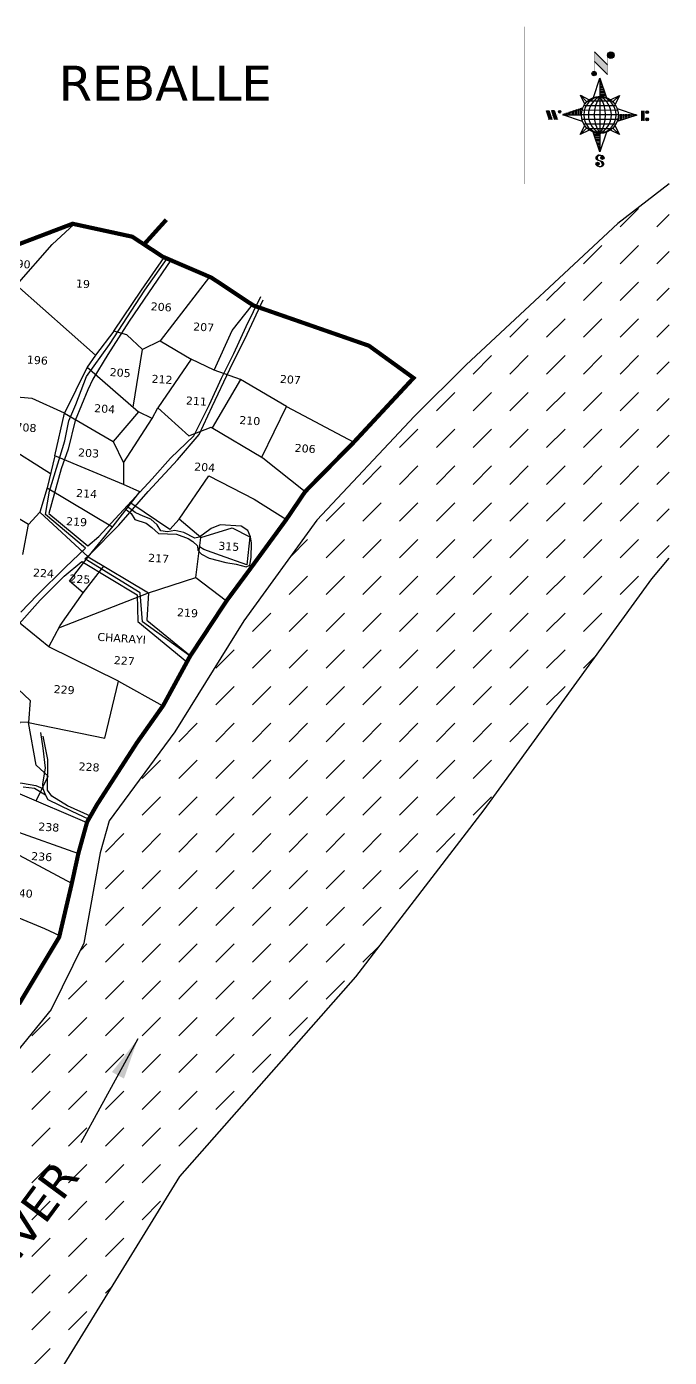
# Model space of a CAD drawing. Header units: inches. Extents: x 387175 to 391502, y 1838919 to 1843735.
# Drawn here: x 389957 to 391502, y 1840533 to 1843732 of the extents above; entities that cross this region are included whole.
import ezdxf

# ---------------------------------------------------------------- set-up
doc = ezdxf.new("R2010")
doc.units = ezdxf.units.IN
doc.header["$MEASUREMENT"] = 0
for name, color, linetype in [('BND', 6, 'Continuous'), ('bord', 1, 'Continuous'), ('NALA', 4, 'Continuous'), ('ROAD', 1, 'Continuous'), ('SY.AREA', 7, 'Continuous'), ('TEXT', 7, 'Continuous'), ('VILLAGE AREA', 1, 'Continuous')]:
    doc.layers.add(name, color=color, linetype=linetype)
doc.styles.get("Standard").update_dxf_attribs({"font": 'verdana.ttf'})
doc.dimstyles.get("Standard").update_dxf_attribs({"dimtxt": 0.18, "dimasz": 0.18, "dimexe": 0.18, "dimexo": 0.0625, "dimgap": 0.09, "dimtad": 0, "dimtih": 1, "dimtoh": 1, "dimdec": 4, "dimzin": 0, "dimdsep": 46, "dimtxsty": 'Standard', "dimcen": 0.09, "dimadec": 0, "dimazin": 0, "dimtfac": 1, "dimtdec": 4, "dimtofl": 0, "dimtmove": 0, "dimatfit": 3, "dimfxl": 1, "dimtolj": 1, "dimtzin": 0, "dimarcsym": 0})
pattern_1 = [(267.297113149, (-8720374.938, 50637915.138), (10.5367255337, -0.497431438), [])]
pattern_2 = [(357.297113149, (-8720374.938, 50637915.138), (0.497431438, 10.5367255337), [])]

# ---------------------------------------------------------------- blocks, each defined once
blk = doc.blocks.new('*X23')
at = {"color": 0, "linetype": 'Continuous'}
for p, q in [((6321.6, 240.5), (6322.3, 241.2)), ((6321.6, 240.3), (6322.3, 241)), ((6321.6, 240.1), (6322.3, 240.8)), ((6321.6, 239.9), (6322.4, 240.7)), ((6321.6, 239.8), (6322.4, 240.6)), ((6321.6, 239.6), (6322.5, 240.5)), ((6321.6, 239.4), (6322.5, 240.3)), ((6321.6, 239.2), (6322.6, 240.2)), ((6321.7, 239.1), (6322.6, 240.1)), ((6321.8, 240.8), (6322.4, 241.4)), ((6322.1, 241.3), (6322.4, 241.6)), ((6321.8, 239), (6322.7, 240)), ((6321.8, 239), (6322.8, 239.9)), ((6321.9, 238.9), (6322.9, 239.8)), ((6322, 238.8), (6323, 239.7)), ((6322.1, 238.7), (6323.1, 239.6)), ((6322.2, 238.6), (6323.1, 239.6)), ((6322.3, 238.5), (6323.2, 239.5)), ((6322.4, 238.5), (6323.3, 239.4)), ((6322.5, 238.4), (6323.4, 239.3)), ((6322.7, 238.4), (6323.6, 239.3)), ((6322.8, 238.3), (6323.7, 239.2)), ((6322.9, 238.3), (6323.8, 239.1)), ((6323.1, 238.2), (6323.9, 239.1)), ((6323.2, 238.2), (6324, 239)), ((6323.3, 238.2), (6324.2, 239)), ((6323.5, 238.1), (6324.3, 238.9)), ((6323.7, 238.1), (6324.4, 238.9)), ((6323.8, 238.1), (6324.6, 238.8)), ((6324.1, 238.2), (6324.7, 238.8)), ((6324.3, 238.3), (6324.9, 238.8)), ((6324.6, 238.3), (6325.1, 238.8)), ((6324.8, 238.4), (6325.2, 238.8)), ((6325.1, 238.5), (6325.4, 238.8)), ((6325.4, 238.6), (6325.6, 238.8))]:
    blk.add_line(p, q, dxfattribs=at)
blk = doc.blocks.new('*X22')
at = {"color": 0, "linetype": 'Continuous'}
for p, q in [((6324.4, 240.3), (6324.5, 240.4)), ((6324.6, 240.3), (6324.8, 240.5)), ((6324.7, 240.2), (6325, 240.5)), ((6324.8, 240.2), (6325.2, 240.6)), ((6325, 240.1), (6325.5, 240.6)), ((6325.1, 240.1), (6325.6, 240.6)), ((6325.2, 240), (6325.8, 240.6)), ((6325.3, 240), (6326, 240.6)), ((6325.4, 239.9), (6326.1, 240.6)), ((6325.5, 239.8), (6326.2, 240.5)), ((6325.6, 239.8), (6326.3, 240.5)), ((6325.7, 239.7), (6326.5, 240.4)), ((6325.9, 239.6), (6326.6, 240.3)), ((6326, 239.5), (6326.7, 240.3)), ((6326, 239.4), (6326.8, 240.2)), ((6326.1, 239.3), (6327, 240.2)), ((6326.2, 239.3), (6327.1, 240.1)), ((6326.3, 239.2), (6327.1, 240)), ((6326.4, 239.1), (6327.2, 239.9)), ((6326.5, 239), (6327.3, 239.8)), ((6326.5, 238.9), (6327.4, 239.7)), ((6326.6, 238.8), (6327.5, 239.6)), ((6326.7, 238.7), (6327.5, 239.5)), ((6326.8, 238.6), (6327.6, 239.4)), ((6326.8, 238.5), (6327.7, 239.3)), ((6326.8, 236.5), (6327.4, 237)), ((6326.9, 238.3), (6327.8, 239.2)), ((6326.9, 238.2), (6327.9, 239.1)), ((6326.9, 236.8), (6327.6, 237.4)), ((6327, 238.1), (6327.8, 239)), ((6327, 237.9), (6327.8, 238.8)), ((6327, 237.8), (6327.8, 238.6)), ((6327, 237.6), (6327.8, 238.4)), ((6327, 237.4), (6327.8, 238.2)), ((6327, 237.3), (6327.8, 238)), ((6327, 237.1), (6327.8, 237.9))]:
    blk.add_line(p, q, dxfattribs=at)
blk = doc.blocks.new('H')
at = {"layer": 'bord', "extrusion": (0.000427885, 0.004792, 0.999988)}
h = blk.add_hatch(dxfattribs=at)
h.set_pattern_fill('LINE', color=8, scale=84.387686, angle=-2.70289, style=0)
h.set_pattern_definition(pattern_2)
h.paths.add_polyline_path([(-492.5, 785.6, -0.090992), (-448, 775.2), (-486.5, 912)])
h = blk.add_hatch(dxfattribs=at)
h.set_pattern_fill('LINE', color=8, scale=84.387686, angle=-92.70289, style=0)
h.set_pattern_definition(pattern_1)
h.paths.add_polyline_path([(-624.9, 665.1, -0.090992), (-614.5, 709.6), (-751.3, 671.1)])
h = blk.add_hatch(dxfattribs=at)
h.set_pattern_fill('LINE', color=8, scale=84.387686, angle=-92.70289, style=0)
h.set_pattern_definition(pattern_1)
h.paths.add_polyline_path([(-245.6, 647.2), (-372, 653.2, -0.090992), (-382.4, 608.7)])
h = blk.add_hatch(dxfattribs=at)
h.set_pattern_fill('LINE', color=8, scale=84.387686, angle=-2.70289, style=0)
h.set_pattern_definition(pattern_2)
h.paths.add_polyline_path([(-504.4, 532.7, -0.090992), (-548.9, 543.1), (-510.4, 406.3)])
for p, q in [((-519.4, 1020.4, -1216.8), (-434.7, 927.3, -1216.4)), ((-516.2, 1087.1, -1217.1), (-431.5, 994, -1216.7)), ((-538.3, 773.7, -1215.6), (-487, 906.2, -1216.3)), ((-487, 906.2, -1216.3), (-493, 779.8, -1215.7)), ((-487, 906.2, -1216.3), (-448.5, 769.4, -1215.7)), ((-626.7, 793.8, -1215.7), (-566.8, 760.2, -1215.6)), ((-626.7, 793.8, -1215.7), (-584.1, 747, -1215.5)), ((-598.9, 731, -1215.4), (-626.7, 793.8, -1215.7)), ((-421.3, 753.3, -1215.6), (-358.5, 781.1, -1215.7)), ((-358.5, 781.1, -1215.7), (-405.3, 738.5, -1215.5)), ((-358.5, 781.1, -1215.7), (-392.1, 721.2, -1215.4)), ((-864.7, 700.9, -1215.1), (-846.9, 637.7, -1214.9)), ((-846.9, 700.1, -1215.1), (-829.1, 636.9, -1214.9)), ((-829.1, 699.2, -1215.2), (-811.3, 636, -1214.9)), ((-829.1, 699.2, -1215.2), (-811.3, 698.4, -1215.2)), ((-811.3, 698.4, -1215.2), (-793.5, 635.2, -1214.9)), ((-751.8, 665.3, -1215), (-615, 703.8, -1215.3)), ((-751.8, 665.3, -1215), (-625.4, 659.3, -1215)), ((-619.3, 614, -1214.8), (-751.8, 665.3, -1215)), ((-246.1, 641.4, -1215.1), (-382.9, 602.9, -1214.9)), ((-378.6, 692.6, -1215.3), (-246.1, 641.4, -1215.1)), ((-372.5, 647.4, -1215.1), (-246.1, 641.4, -1215.1)), ((-213.5, 669.3, -1215.3), (-216.7, 600.8, -1214.9)), ((-197.2, 599.9, -1214.9), (-193.9, 668.4, -1215.3)), ((-639.4, 525.6, -1214.4), (-605.8, 585.5, -1214.7)), ((-639.4, 525.6, -1214.4), (-592.6, 568.1, -1214.6)), ((-576.6, 553.3, -1214.6), (-639.4, 525.6, -1214.4)), ((-371.2, 512.9, -1214.5), (-413.8, 559.7, -1214.7)), ((-399, 575.7, -1214.7), (-371.2, 512.9, -1214.5)), ((-510.9, 400.5, -1213.9), (-549.4, 537.2, -1214.5)), ((-459.6, 533, -1214.5), (-510.9, 400.5, -1213.9)), ((-504.9, 526.9, -1214.5), (-510.9, 400.5, -1213.9)), ((-371.2, 512.9, -1214.5), (-431.1, 546.5, -1214.6))]:
    blk.add_line(p, q, dxfattribs=at)
at = {"layer": 'bord', "color": 8, "linetype": 'ByBlock', "extrusion": (0.000427885, 0.004792, 0.999988)}
for p, q in [((-410.8, 744.2, -1215.5), (-578.1, 752.1, -1215.5)), ((-493, 779.8, -1215.7), (-504.9, 526.9, -1214.5)), ((-372.5, 647.4, -1215.1), (-625.4, 659.3, -1215)), ((-375, 679.2, -1215.3), (-619.9, 690.7, -1215.2)), ((-386.5, 711.4, -1215.4), (-605.5, 721.7, -1215.4)), ((-378, 615.9, -1214.9), (-622.9, 627.5, -1214.9)), ((-392.4, 584.9, -1214.8), (-611.4, 595.3, -1214.7)), ((-419.8, 554.6, -1214.6), (-587.1, 562.5, -1214.6))]:
    blk.add_line(p, q, dxfattribs=at)
at = {"layer": 'bord', "extrusion": (0.000427885, 0.004792, 0.999988), "elevation": -1212.1}
for points, const_width in [([(-522, 959.6), (-515.7, 1092.9)], 1.61), ([(-434.2, 933.1), (-427.9, 1066.5)], 1.61), ([(-870.1, 707), (-846.4, 705.9)], 0.642), ([(-828.6, 642.7), (-855.2, 643.9)], 0.642), ([(-828.6, 642.7), (-821, 678)], 0.642), ([(-793, 641), (-781.6, 693.9)], 0.642), ([(-222.7, 675.6), (-173.8, 673.3)], 0.706), ([(-194.8, 644.8), (-185, 644.4)], 0.706), ([(-810.8, 641.8), (-784.1, 640.6)], 0.642), ([(-177.1, 604.8), (-226, 607.1)], 0.706)]:
    blk.add_lwpolyline(points, dxfattribs=dict(at, const_width=const_width))
for points, const_width in [([(-413.7, 1073.1, 1), (-397.6, 1057.7, 1)], 22.3), ([(-530.3, 949.5, 1), (-519.6, 939.3, 1)], 14.8), ([(-775.9, 696.6, 1), (-769.5, 690.4, 1)], 8.9), ([(-177.8, 666.9, 1), (-170.8, 660.1, 1)], 9.79), ([(-180.1, 618, 1), (-173.1, 611.2, 1)], 9.79), ([(-489.8, 361.7, 1), (-498.1, 369.1, 1)], 11.1), ([(-525.2, 321.6, 1), (-533.4, 328.9, 1)], 11.1)]:
    blk.add_lwpolyline(points, format="xyb", close=True, dxfattribs=dict(at, const_width=const_width))
for points in [[(-537, 317.4), (-530.7, 310.5), (-519.8, 306.8), (-504.9, 306.9), (-493.9, 310), (-486.3, 317.7), (-486.5, 325.8), (-490.6, 333.3), (-493.5, 336.2), (-502.8, 340.9), (-522.5, 347.3), (-530.4, 351.6), (-533.7, 354.6), (-537.4, 362.6), (-537, 373.4), (-530, 380.7), (-520, 384.1), (-503.5, 384.2), (-492.5, 379.9), (-487.1, 373.3)], [(-522.5, 347.6), (-526.2, 353.8), (-527.8, 360.6), (-527.9, 370.6), (-525.9, 375.5), (-521.3, 381.2), (-514.5, 384.4)], [(-504.9, 306.9), (-499, 312.4), (-497, 319.4), (-497.5, 326.5), (-501.2, 335.4), (-509.2, 343.2)]]:
    blk.add_lwpolyline(points, dxfattribs=at)
at = {"layer": 'bord', "extrusion": (0.000427885, 0.004792, 0.999988)}
for centre, radius in [((-405.6, 1065.4, -1212.1), 22.3), ((-525, 944.4, -1212.1), 14.8), ((-498.4, 659.1, -1212.1), 126.6), ((-772.7, 693.5, -1212.1), 8.9), ((-174.3, 663.5, -1212.1), 9.79), ((-176.6, 614.6, -1212.1), 9.79), ((-494, 365.4, -1212.1), 11.1), ((-529.3, 325.2, -1212.1), 11.1)]:
    blk.add_circle(centre, radius, dxfattribs=at)
at = {"layer": 'bord', "color": 8, "linetype": 'ByBlock', "extrusion": (0.000427885, 0.004792, 0.999988)}
for centre, radius, start, end in [((-481.5, 658.3, -1212.1), 127.7, 94.92536, 259.66906), ((-436.8, 656.2, -1212.1), 140.8, 113.28644, 241.30798), ((-315.9, 650.5, -1212.1), 222.3, 142.58916, 212.00526), ((-560.1, 662.1, -1212.1), 140.8, 293.28644, 61.30798), ((-681, 667.8, -1212.1), 222.3, 322.58916, 32.00526), ((-515.4, 659.9, -1212.1), 127.7, 274.92536, 79.66906)]:
    blk.add_arc(centre, radius, start, end, dxfattribs=at)
at = {"layer": 'bord', "extrusion": (0.000427885, 0.004792, 0.999988)}
for points in [[(-515.7, 1092.9, -1212.1), (-431, 999.8, -1212.1), (-518.9, 1026.2, -1212.1), (-434.2, 933.1, -1212.1)], [(-864.1, 706.7, -1212.1), (-846.4, 705.9, -1212.1), (-846.3, 643.5, -1212.1), (-828.6, 642.7, -1212.1)], [(-828.6, 705, -1212.1), (-810.8, 704.2, -1212.1), (-810.8, 641.8, -1212.1), (-793, 641, -1212.1)], [(-193.4, 674.2, -1212.1), (-196.6, 605.7, -1212.1), (-213, 675.1, -1212.1), (-216.2, 606.7, -1212.1)]]:
    blk.add_solid(points, dxfattribs=at)
at = {"layer": 'bord', "extrusion": (0.000427885, 0.004792, 0.999988), "xscale": 7.977342409717546, "yscale": 7.977342408231451, "zscale": 7.977342408476333, "rotation": 138.0840426661453}
for name, p in [('*X22', (38300.5, -31929.4, -1212.1)), ('*X23', (38314.4, -31950.9, -1212.1))]:
    blk.add_blockref(name, p, dxfattribs=at)

msp = doc.modelspace()

# ---------------------------------------------------------------- hatches: boundary and pattern name
h = msp.add_hatch()
h.set_pattern_fill('DASH', color=4, scale=500, angle=45)
h.paths.add_polyline_path([(390312.8, 1842037.2), (390155.3, 1841823.2), (390133.9, 1841745.9), (390094.4, 1841528.7), (390016, 1841369.3), (389854.1, 1841171.9), (389790.5, 1841124.2), (389737.5, 1841060.7), (389616.7, 1840935.9), (389554.5, 1840853.8), (389431.9, 1840667.9), (389330.5, 1840558.2), (389163.6, 1840421), (389065.2, 1840318.8), (388934, 1840254.6), (388805.5, 1840207.4), (388651.7, 1840153.5), (388550.7, 1840125.9), (388422.1, 1840107.6), (388315.5, 1840090.3), (388267, 1840070.6), (388208, 1840043.1), (388107, 1839952.7), (388032.3, 1839887.1), (388024.6, 1839887.1), (387989.9, 1839894.9), (387961.6, 1839906.4), (387939.7, 1839905.1), (387902.5, 1839879.4), (387787.8, 1839816.4), (387706.8, 1839759.9), (387490.6, 1839667.2), (387271.9, 1839588.7), (387175.6, 1839559.8), (387175.6, 1839109.1), (387196.2, 1839098.1), (387250.2, 1839091.6), (387322.6, 1839089.5), (387561.1, 1839129.6), (387680.3, 1839140), (387815.1, 1839162.4), (387899.8, 1839178), (388210.9, 1839361.6), (388399.6, 1839422.5), (388566, 1839533.4), (388799.1, 1839644.2), (389371, 1839940.5), (389756.6, 1840142), (389900.1, 1840276.4), (390324.9, 1840968), (390748.2, 1841448.1), (391056.6, 1841849.3), (391459.4, 1842404.7), (391501.7, 1842454.5), (391501.7, 1843354), (391377.7, 1843259.1), (391013.5, 1842919.1), (390889.6, 1842795.5), (390654.6, 1842545.6), (390479.3, 1842304.1)])
h.paths.add_polyline_path([(389585.2, 1840250.1), (390143, 1841005.7), (390043, 1841079.6), (389485.2, 1840324)], flags=24)

# ---------------------------------------------------------------- linework, layer by layer
at = {"const_width": 0.285}
for points in [[(387175.6, 1838919.1), (391501.7, 1838919.1), (391501.7, 1843732.2), (387175.6, 1843732.2)], [(391501.7, 1843732.2), (391153.7, 1843732.2), (391153.7, 1843354), (391501.7, 1843354)]]:
    msp.add_lwpolyline(points, close=True, dxfattribs=at)
at = {"color": 4}
for points in [[(391501.7, 1843354), (391377.7, 1843259.1), (391013.5, 1842919.1), (390889.6, 1842795.5), (390654.6, 1842545.6), (390479.3, 1842304.1), (390312.8, 1842037.2), (390155.3, 1841823.2), (390133.9, 1841745.9), (390094.4, 1841528.7), (390016, 1841369.3), (389854.1, 1841171.9), (389790.5, 1841124.2), (389737.5, 1841060.7), (389616.7, 1840935.9), (389554.5, 1840853.8), (389431.9, 1840667.9), (389330.5, 1840558.2), (389163.6, 1840421)], [(387175.6, 1839109.1), (387196.2, 1839098.1), (387250.2, 1839091.6), (387322.6, 1839089.5), (387561.1, 1839129.6), (387680.3, 1839140), (387815.1, 1839162.4), (387899.8, 1839178), (388210.9, 1839361.6), (388399.6, 1839422.5), (388566, 1839533.4), (388799.1, 1839644.2), (389371, 1839940.5), (389756.6, 1840142), (389900.1, 1840276.4), (390324.9, 1840968), (390748.2, 1841448.1), (391056.6, 1841849.3), (391459.4, 1842404.7), (391501.7, 1842454.5)]]:
    msp.add_lwpolyline(points, dxfattribs=at)
at = {"layer": 'BND', "lineweight": 30, "const_width": 10}
for points in [[(390292.7, 1843268.1), (390239.1, 1843208.7), (390210.7, 1843227.3), (390067.4, 1843258.4), (389808.1, 1843159.8)], [(389938.6, 1841382.5), (390035.2, 1841543.5), (390065.4, 1841672.2), (390081.3, 1841744.7), (390102.3, 1841820.3), (390126.1, 1841862), (390222.7, 1842011.8), (390285.4, 1842100.6), (390349.8, 1842218.9), (390437.7, 1842352.2), (390490.9, 1842424), (390580.8, 1842547), (390626.6, 1842614.7), (390743.7, 1842733.5), (390886.9, 1842887.7), (390779.6, 1842965.2), (390502.2, 1843061.8), (390401.2, 1843128.8), (390284, 1843179.2), (390239.1, 1843208.7)]]:
    msp.add_lwpolyline(points, dxfattribs=at)
at = {"layer": 'NALA'}
for points in [[(390195.8, 1842571.2), (390208, 1842561.5), (390217.4, 1842547.8), (390244.1, 1842538.6), (390257.7, 1842528.2), (390274.2, 1842514.1), (390316.9, 1842512.1), (390345.6, 1842501.9), (390356.6, 1842494.9), (390367.8, 1842484.2), (390368.7, 1842473.5), (390377.2, 1842463.8), (390396, 1842454.3), (390435.4, 1842444.2), (390460.8, 1842439.8), (390484.6, 1842433.9), (390493.2, 1842437.3), (390496.7, 1842455.7), (390497.8, 1842490.4), (390495.3, 1842506), (390488.3, 1842520.7), (390472.3, 1842531.3), (390422.2, 1842534.5), (390400.3, 1842526.1), (390381.9, 1842512.2), (390371.9, 1842504.6), (390361.1, 1842502.9), (390334.6, 1842516.1), (390313.5, 1842521), (390295.9, 1842517.8), (390279.4, 1842520.1), (390270.4, 1842534.5), (390255.5, 1842548.5), (390241.2, 1842554.2), (390230, 1842558.9), (390217.6, 1842564.1), (390208.2, 1842571.8), (390200.3, 1842577)], [(389438, 1842310), (389469.1, 1842241.1), (389500.7, 1842178.5), (389523.2, 1842137.3), (389543, 1842098.4), (389564.1, 1842058.7), (389582.3, 1842026.1), (389607.8, 1842000.8), (389624.8, 1841971.8), (389645.2, 1841941.9), (389658, 1841925), (389692.5, 1841929.8), (389744.5, 1841956.4), (389769.7, 1841947), (389824.5, 1841894.3), (389839.5, 1841867.5), (389855.4, 1841854.6), (389891, 1841886.5), (389916, 1841916.9), (389947.2, 1841913.5), (389978.9, 1841907.9), (389995.5, 1841901.1)], [(389990, 1842035.2), (389995.9, 1841997.7), (390001.6, 1841949.6), (389995, 1841912.3), (389995.5, 1841901.1), (390002.1, 1841884.7), (390007.6, 1841874.6), (390063.9, 1841847), (390106.3, 1841827.3)], [(390110.2, 1841834.1), (390055.3, 1841859.2), (390017.8, 1841882.3), (390007, 1841897.1), (390008.2, 1841970.1), (389996.5, 1842026.2)], [(390002.1, 1841884.7), (389975.7, 1841900.6), (389948.9, 1841904.2)]]:
    msp.add_lwpolyline(points, dxfattribs=at)
at = {"layer": 'ROAD'}
for points in [[(390098.1, 1842478.7), (390002.6, 1842559.1), (390011.6, 1842615.7), (390048.6, 1842736.9), (390058, 1842784.3), (390075.1, 1842824), (390100.9, 1842891.5), (390155.9, 1842967.9), (390240.7, 1843098.6), (390294.9, 1843174.5)], [(390303.2, 1843170.9), (390249.5, 1843092.5), (390203.1, 1843024.6), (390151.8, 1842944.4), (390116.4, 1842885), (390103.8, 1842859.2), (390073.5, 1842785.1), (390056.4, 1842716.6), (390039.7, 1842669.1), (390009.9, 1842562.1), (390103.9, 1842484.3)], [(390103.9, 1842484.3), (390130.1, 1842506.5), (390258.7, 1842644.9), (390302.8, 1842694.6), (390359, 1842748.4), (390396.6, 1842824), (390425.7, 1842887.4), (390455.2, 1842946.6), (390484.4, 1843011), (390519.6, 1843083.3)], [(390098.1, 1842478.7), (390050.7, 1842433.2), (389982, 1842365.9), (389942.8, 1842324.9)], [(390089.4, 1842446.7), (390222.9, 1842366.3), (390224.4, 1842302.4), (390342.3, 1842205.1)], [(390349.8, 1842218.9), (390235.5, 1842301.7), (390230.1, 1842371.4), (390097.1, 1842453.2)]]:
    msp.add_lwpolyline(points, dxfattribs=at)
at = {"layer": 'SY.AREA'}
for points in [[(390166.3, 1843000.1), (390122.1, 1842942.2), (389932.6, 1843110.9), (390018.4, 1843208.3), (390071, 1843257.6)], [(390278, 1842977.3), (390235.2, 1842956.2), (390198.1, 1842991.6), (390166.3, 1843000.1), (390232.8, 1843098.5), (390287.5, 1843177.6)], [(390396.1, 1843131), (390278, 1842977.3), (390352.8, 1842932.6)], [(390408, 1842906.4), (390451.1, 1843002.1), (390500.2, 1843063.1)], [(390213.3, 1842817.5), (390235.2, 1842956.2)], [(390122.1, 1842942.2), (390102.5, 1842914), (390047.7, 1842803.3)], [(390471.2, 1842883.6), (390408, 1842906.4), (390352.8, 1842932.6), (390272.6, 1842815.5)], [(390102.5, 1842914), (390225.9, 1842806.5)], [(390581.5, 1842818.9), (390471.2, 1842883.6), (390403, 1842767.4)], [(390047.7, 1842803.3), (389969.9, 1842838.7), (389839, 1842849.9), (389819.5, 1842798.1), (389918.1, 1842744.1), (389903, 1842728.9), (390014.2, 1842657.9)], [(390024.4, 1842700.6), (390047.7, 1842803.3), (390164.8, 1842735.3), (390189.7, 1842683.4), (390189.9, 1842631.5)], [(390189.7, 1842683.4), (390258.4, 1842790.3), (390225.9, 1842806.5), (390164.8, 1842735.3)], [(390258.4, 1842790.3), (390272.6, 1842815.5), (390346.5, 1842748.6), (390400.2, 1842769.1), (390524.8, 1842695.7), (390626.6, 1842614.7)], [(390521.9, 1842697.4), (390581.5, 1842818.9), (390743.7, 1842733.5)], [(390093, 1842371.4), (390059.9, 1842399.3), (390104.5, 1842457.6), (390164.6, 1842531), (390229.1, 1842614.1), (390189.9, 1842631.5), (390024.4, 1842700.6), (390005.9, 1842623.3), (389988.9, 1842565.1)], [(390363.7, 1842407.6), (390375.3, 1842504.1), (390323.2, 1842548.2), (390394.6, 1842652.1), (390504.2, 1842596.5), (390581.3, 1842547.7)], [(390005.9, 1842623.3), (390163.4, 1842529.5)], [(389947.4, 1842463.1), (389961.5, 1842535.4), (389888.3, 1842578.4)], [(390323.2, 1842548.2), (390301.5, 1842523.1), (390207.6, 1842586.4)], [(389961.5, 1842535.4), (389988.9, 1842565.1), (390104.5, 1842457.6), (390250, 1842371), (390245.8, 1842305.7), (390350.5, 1842220)], [(390375.3, 1842504.1), (390450.8, 1842527), (390493.7, 1842505.8), (390486.4, 1842438.3), (390422.8, 1842460.9), (390382.9, 1842475.6), (390372.7, 1842482.1)], [(390010.6, 1842241.6), (390037.5, 1842292.4), (390093, 1842371.4), (390142.6, 1842435)], [(390034.5, 1842286.8), (390250, 1842371), (390363.7, 1842407.6), (390437.7, 1842352.2)], [(390177.9, 1842158.9), (390010.6, 1842241.6), (389923.6, 1842311.7), (389892.9, 1842180.2), (389965.1, 1842112.4), (389961.7, 1842059.1), (389940.9, 1842060.3), (389933.4, 1842038.6), (389854.1, 1842080), (389892.9, 1842180.2)], [(389980, 1841871), (390008.4, 1841930.6), (389979.9, 1841956.6), (389961.7, 1842059.1), (390144.7, 1842021.7), (390177.9, 1842158.9), (390284.6, 1842099.5)], [(389940.9, 1841887.6), (390102, 1841819.1)], [(389923.9, 1841800.8), (390081.3, 1841744.7)], [(390065.4, 1841672.2), (389892.7, 1841764.2), (389844.9, 1841701.6), (389838.7, 1841646.9), (389868.2, 1841624.9), (389865.8, 1841619.7)], [(389632.8, 1841551.2), (389650.7, 1841586.6), (389596.4, 1841609.6), (389563.1, 1841582.3), (389503.5, 1841595.5), (389582.8, 1841668.2), (389604.6, 1841725.2), (389677.8, 1841673.5), (389704.8, 1841654.3), (389830.4, 1841591.1), (389865.8, 1841619.7), (389999.9, 1841564), (390036.1, 1841547.2)]]:
    msp.add_lwpolyline(points, dxfattribs=at)
at = {"layer": 'VILLAGE AREA'}
for points in [[(390097.1, 1842453.2), (390108.6, 1842463), (390178.4, 1842533.6), (390249.3, 1842614.6), (390319.6, 1842691.2), (390371.4, 1842751.8), (390403.1, 1842819.2), (390445.2, 1842908.7), (390486.9, 1842992.8), (390525.2, 1843075.1)], [(389150.3, 1841137.4), (389179.9, 1841173.9), (389216.6, 1841198.7), (389306.7, 1841217.3), (389333.8, 1841229), (389390.2, 1841291), (389448.6, 1841362.2), (389493, 1841403.3), (389548.3, 1841457), (389575.7, 1841502.5), (389625.5, 1841589.7), (389668.5, 1841668.7), (389698.7, 1841763.3), (389730.8, 1841889.7), (389748.2, 1841967.4), (389759.4, 1842054), (389769.4, 1842123.3), (389814.5, 1842199.4), (389842.3, 1842242.6), (389900, 1842263.9), (389926.4, 1842282), (389989.5, 1842353.5), (390047.2, 1842411), (390089.4, 1842446.7)]]:
    msp.add_lwpolyline(points, dxfattribs=at)

# ---------------------------------------------------------------- block references
at = {"xscale": 0.3507629639658533, "yscale": 0.3507629639658533, "zscale": 0.3507629639658533, "rotation": 2.579586838452599}
msp.add_blockref('H', (391520, 1843298.9, 425.9), dxfattribs=at)

# ---------------------------------------------------------------- texts
at = {"layer": 'TEXT', "color": 5}
msp.add_text('REBALLE', height=83.99, dxfattribs=at).set_placement((390034.2, 1843554.5))
at = {"layer": 'TEXT'}
for s, p in [('190', (389915.5, 1843154)), ('19', (390075, 1843105.5)), ('206', (390254.7, 1843050.6)), ('207', (390356.8, 1843002)), ('196', (389957.1, 1842922.6)), ('205', (390156.1, 1842892.5)), ('212', (390256.7, 1842876.3)), ('207', (390565.2, 1842876)), ('211', (390339.3, 1842824.1)), ('204', (390118.8, 1842805.7)), ('210', (390467.6, 1842777.2)), ('708', (389929.6, 1842760.6)), ('203', (390080.1, 1842699.3)), ('206', (390600.7, 1842710.2)), ('204', (390359.2, 1842665.3)), ('214', (390075.3, 1842601.8)), ('219', (390051.3, 1842534.1)), ('315', (390417.2, 1842474.9)), ('217', (390248.5, 1842446.1)), ('224', (389971.8, 1842410.5)), ('225', (390059.2, 1842396.3)), ('219', (390317.9, 1842315.2)), ('CHARAYI', (390126.6, 1842256)), ('227', (390166, 1842200)), ('229', (390021.4, 1842130.4)), ('228', (390081.3, 1841944.6)), ('238', (389984.5, 1841800)), ('236', (389967.4, 1841729)), ('240', (389920.6, 1841641.2))]:
    msp.add_text(s, height=19.24, rotation=356.2839, dxfattribs=at).set_placement(p)
at = {"layer": 'TEXT', "color": 4}
msp.add_text('KRISHNA RIVER', height=80, rotation=53.5636, dxfattribs=at).set_placement((389579.7, 1840280))

# ---------------------------------------------------------------- leaders
at = {"color": 4}
msp.add_leader([(390224.4, 1841299), (390087.6, 1841048.6)], dimstyle='Standard', override={"dimasz": 100}, dxfattribs=at)

doc.saveas('drawing.dxf')
